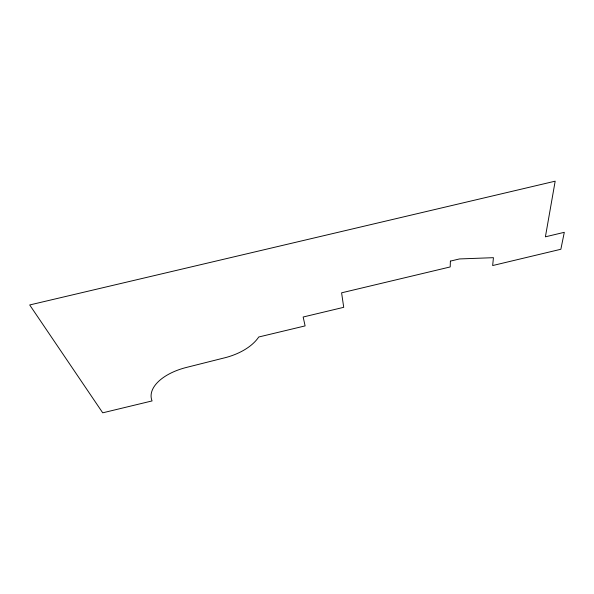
<?xml version="1.0" encoding="UTF-8"?>
<svg xmlns="http://www.w3.org/2000/svg" width="594" height="594" viewBox="0 0 594 594"><rect width="100%" height="100%" fill="white"/><g stroke="black" fill="none" stroke-linecap="round" stroke-linejoin="round"><path stroke-width="0.89" d="M450.393 261.108L450.2 266.944L341.595 292.82L343.718 307.321L303.163 317.01L305.108 325.898L258.739 336.998A50.304 29.366 -9.4 0 1 223.017 358.227L186.471 367.426A47.253 24.896 -9.2 0 0 152.071 400.928L102.725 412.823L29.7 304.96L555.175 181.177L545.403 236.82L564.3 232.321L560.862 249.265L492.656 265.548L493.443 257.677L459.489 258.939L450.393 261.108"/></g></svg>
